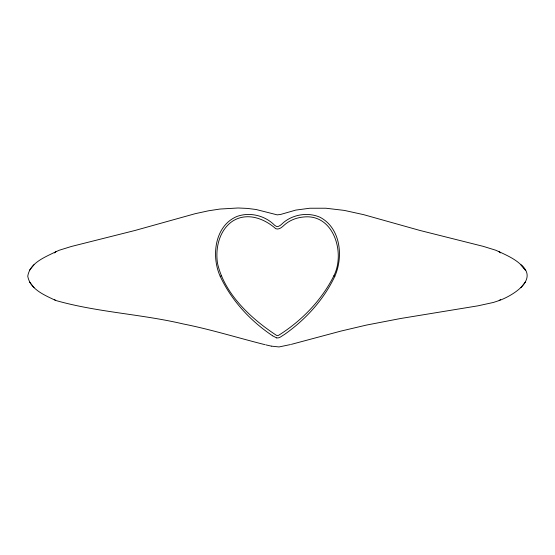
<?xml version="1.0" encoding="UTF-8"?>
<svg xmlns="http://www.w3.org/2000/svg" width="555" height="555" viewBox="0 0 555 555"><rect width="100%" height="100%" fill="white"/><g stroke="black" fill="none" stroke-linecap="round" stroke-linejoin="round"><path stroke-width="0.83" d="M500.582 299.423L499.16 300.546L493.43 302.447L477.924 305.833L400.502 318.521L366.397 325.091L340.978 331.071L291.361 344.35M333.867 275.8C345.488 253.052 333.763 213.758 303.772 216.991C296.627 217.581 289.537 220.266 284.209 225.136C281.968 227.203 279.144 229.93 275.814 228.743C264.145 218.393 246.933 211.878 232.378 221.285C219.246 230.401 215.174 248.154 217.511 263.313C224.414 294.011 250.902 318.542 276.376 335.275C277.132 335.796 278.076 335.657 278.818 335.178C301.781 320.741 321.733 300.165 333.867 275.8L334.859 276.21C343.552 256.597 340.603 228.008 320.02 217.255C308.275 212.1 293.692 214.244 283.765 222.319C281.357 224.373 277.902 228.743 274.69 225.337C265.179 215.597 250.027 211.795 237.131 216.394C214.931 225.469 211.171 255.508 219.87 275.551C231.047 300.095 250.305 320.887 272.63 335.817M334.859 276.21C323.815 299.735 305.437 319.749 284.278 334.603C281.905 335.775 279.685 338.349 276.792 337.94M499.16 300.546C511.849 296.03 539.363 279.824 521.034 264.929L525.405 270.112M56.492 251.415C45.69 256.916 29.921 262.48 27.75 276.21C30.15 289.495 44.872 295.246 55.625 300.442C97.222 312.312 141.109 314.04 183.205 323.947C210.845 329.42 237.762 337.849 265.068 344.69M520.958 287.65L525.37 282.148M54.522 252.941L55.854 251.755L59.142 250.277L71.366 246.475L134.907 230.498L195.256 213.675L208.513 210.796L219.953 209.048L238.109 207.986L247.391 208.409L256.153 209.512L277.216 214.868L280.629 214.445L295.787 210.095L309.78 208.236L325.875 208.229L344.322 210.407L363.65 214.66L419.892 230.443L483.363 246.392L495.712 250.215L499.07 251.706L500.471 252.9M33.959 264.749L29.575 270.118M221.188 275.918L220.196 276.334M290.501 344.551L279.026 346.944L271.339 346.133M276.716 337.926L272.9 335.983M265.928 344.891L271.159 346.091M498.411 251.359C508.234 256.042 519.078 260.531 525.287 270.014M55.625 300.442L54.425 299.45M29.651 282.162L34.07 287.67"/></g></svg>
